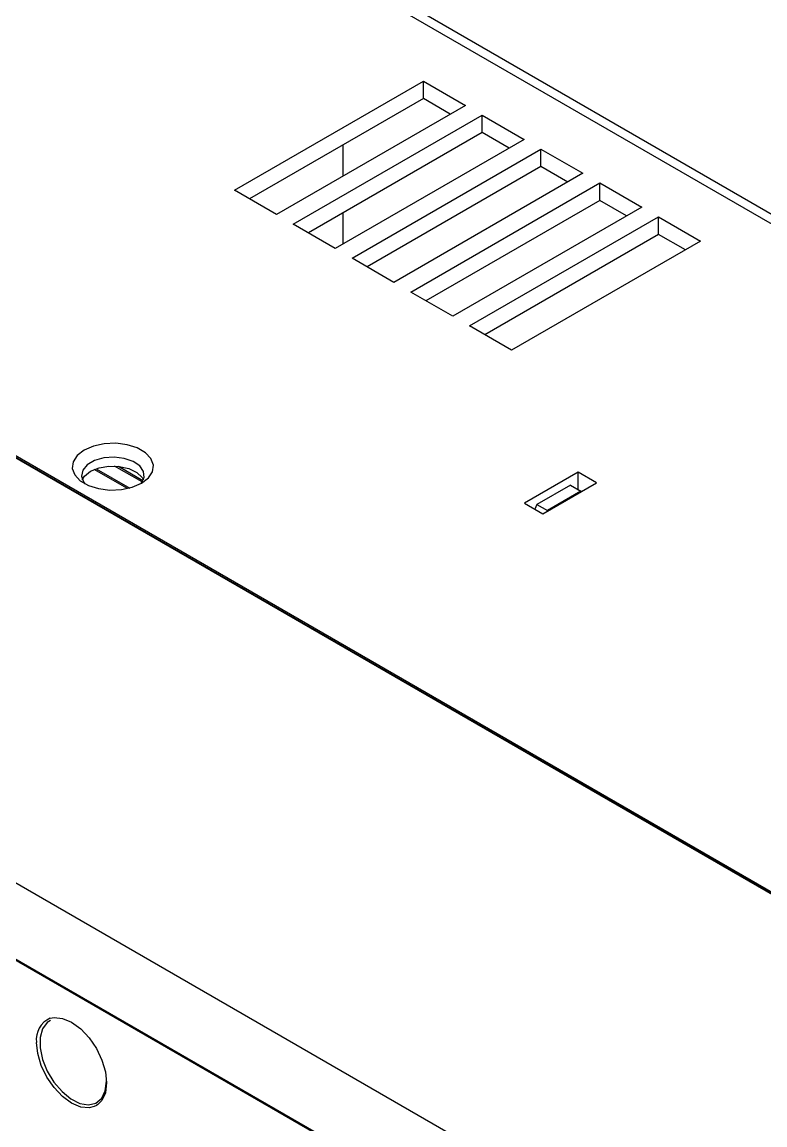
# Model space of a CAD drawing. Header units: inches. Extents: x 2.5 to 102.3, y 2 to 82.2.
# Drawn here: x 57.414 to 60.287, y 52.986 to 57.251 of the extents above; entities that cross this region are included whole.
import ezdxf

# ---------------------------------------------------------------- set-up
doc = ezdxf.new("R2010")
doc.units = ezdxf.units.IN
doc.header["$MEASUREMENT"] = 0

msp = doc.modelspace()

# ---------------------------------------------------------------- linework, layer by layer
for p, q in [((64.5856, 51.4105), (14.7702, 80.1684)), ((64.59, 51.4109), (14.7746, 80.1687)), ((63.9424, 51.7893), (15.4455, 79.786)), ((13.2414, 79.4086), (63.0568, 50.6508)), ((63.2292, 54.7866), (20.6375, 79.3742)), ((63.2827, 54.7936), (20.6961, 79.3783)), ((13.189, 79.144), (63.0044, 50.3861)), ((13.1908, 79.1383), (63.0062, 50.3805)), ((58.2354, 56.6008), (58.9661, 57.0227)), ((58.9661, 57.0227), (59.1285, 56.9289)), ((58.9661, 56.9552), (58.9661, 57.0227)), ((58.9661, 56.9552), (58.2939, 56.5671)), ((59.07, 56.8952), (58.9661, 56.9552)), ((59.1285, 56.9289), (58.3978, 56.5071)), ((58.4627, 56.4696), (59.1934, 56.8914)), ((59.1934, 56.8914), (59.3558, 56.7977)), ((59.1934, 56.8239), (59.1934, 56.8914)), ((59.1934, 56.8239), (58.5212, 56.4359)), ((59.2973, 56.7639), (59.1934, 56.8239)), ((59.3558, 56.7977), (58.6251, 56.3759)), ((58.6548, 56.7755), (58.6548, 56.6555)), ((58.6901, 56.3384), (59.4207, 56.7602)), ((59.4207, 56.7602), (59.5831, 56.6665)), ((59.4207, 56.6927), (59.4207, 56.7602)), ((59.4207, 56.6927), (58.7485, 56.3046)), ((59.5831, 56.6665), (58.8524, 56.2447)), ((59.5246, 56.6327), (59.4207, 56.6927)), ((58.9174, 56.2072), (59.648, 56.629)), ((59.648, 56.629), (59.8104, 56.5352)), ((59.648, 56.5615), (59.648, 56.629)), ((58.3978, 56.5071), (58.2354, 56.6008)), ((59.648, 56.5615), (58.9758, 56.1734)), ((59.8104, 56.5352), (59.0798, 56.1134)), ((59.752, 56.5015), (59.648, 56.5615)), ((58.6548, 56.513), (58.6548, 56.393)), ((59.1447, 56.0759), (59.8754, 56.4977)), ((59.8754, 56.4977), (60.0377, 56.404)), ((59.8754, 56.4302), (59.8754, 56.4977)), ((58.6251, 56.3759), (58.4627, 56.4696)), ((59.8754, 56.4302), (59.2032, 56.0422)), ((60.0377, 56.404), (59.3071, 55.9822)), ((59.9793, 56.3703), (59.8754, 56.4302)), ((58.8524, 56.2447), (58.6901, 56.3384)), ((59.0798, 56.1134), (58.9174, 56.2072)), ((59.3071, 55.9822), (59.1447, 56.0759)), ((57.8214, 55.447), (57.6934, 55.5209)), ((57.7011, 55.5239), (57.8305, 55.4492)), ((57.8784, 55.4728), (57.7719, 55.5343)), ((57.7866, 55.5333), (57.8817, 55.4784)), ((59.5648, 55.5102), (59.3569, 55.3902)), ((59.6362, 55.469), (59.5648, 55.5102)), ((59.5648, 55.4429), (59.5648, 55.5102)), ((59.5346, 55.4603), (59.4047, 55.3853)), ((59.4284, 55.349), (59.6362, 55.469)), ((59.5346, 55.4603), (59.5755, 55.4367)), ((59.5755, 55.4367), (59.4456, 55.3617)), ((59.5779, 55.4353), (59.5755, 55.4367)), ((59.3569, 55.3902), (59.4284, 55.349)), ((59.4047, 55.3853), (59.397, 55.3671)), ((59.4047, 55.3853), (59.4456, 55.3617)), ((59.4456, 55.3617), (59.444, 55.358))]:
    msp.add_line(p, q)
at = {"flags": 128}
for points in [[(57.8761, 55.4675), (57.9029, 55.4882), (57.9185, 55.5123), (57.9217, 55.5381), (57.9122, 55.5633), (57.8908, 55.5859), (57.8592, 55.6042), (57.8199, 55.6166), (57.7762, 55.6221), (57.7316, 55.6202), (57.6898, 55.6112), (57.654, 55.5957), (57.6272, 55.5751), (57.6116, 55.5509), (57.6084, 55.5251), (57.6179, 55.4999), (57.6393, 55.4773), (57.6709, 55.459), (57.7101, 55.4467), (57.7538, 55.4412), (57.7984, 55.443), (57.8403, 55.452), (57.8761, 55.4675)], [(57.8726, 55.4656), (57.8744, 55.4675), (57.8858, 55.4897), (57.8841, 55.5128), (57.8696, 55.5344), (57.8437, 55.552), (57.8093, 55.5638), (57.7701, 55.5686), (57.7303, 55.5657), (57.6943, 55.5556), (57.666, 55.5392), (57.6484, 55.5184), (57.6434, 55.4955), (57.6517, 55.4729), (57.6574, 55.4656)], [(57.647, 55.4813), (57.6557, 55.495), (57.679, 55.5138)], [(57.679, 55.5138), (57.7116, 55.5272), (57.75, 55.5338), (57.79, 55.5329), (57.8273, 55.5245), (57.8579, 55.5095), (57.8784, 55.4897), (57.8831, 55.4813)], [(57.5239, 53.3898), (57.5116, 53.3818), (57.4933, 53.3576), (57.4839, 53.324), (57.4839, 53.2834), (57.4933, 53.2389), (57.5116, 53.1936), (57.5373, 53.1511), (57.5685, 53.1144), (57.6029, 53.0863), (57.638, 53.0688), (57.6711, 53.0633), (57.6998, 53.0701), (57.722, 53.0888), (57.736, 53.1179), (57.7408, 53.1554)], [(57.5229, 53.3981), (57.5378, 53.401), (57.5705, 53.3978), (57.6056, 53.3829), (57.6407, 53.3573), (57.6734, 53.3228), (57.7014, 53.2817), (57.723, 53.2368), (57.7365, 53.1913), (57.7411, 53.1481), (57.7365, 53.1102), (57.723, 53.0803), (57.7076, 53.0644)], [(57.6935, 53.0564), (57.6734, 53.0516), (57.6407, 53.0549), (57.6056, 53.0698), (57.5705, 53.0954), (57.5378, 53.1299), (57.5097, 53.171), (57.4882, 53.2158), (57.4746, 53.2614), (57.47, 53.3046)], [(57.7076, 53.0644), (57.7014, 53.0603), (57.6935, 53.0564)]]:
    msp.add_lwpolyline(points, dxfattribs=at)
msp.add_arc((57.5565, 53.3174), 0.0874, 112.6449, 188.4207)

doc.saveas('drawing.dxf')
